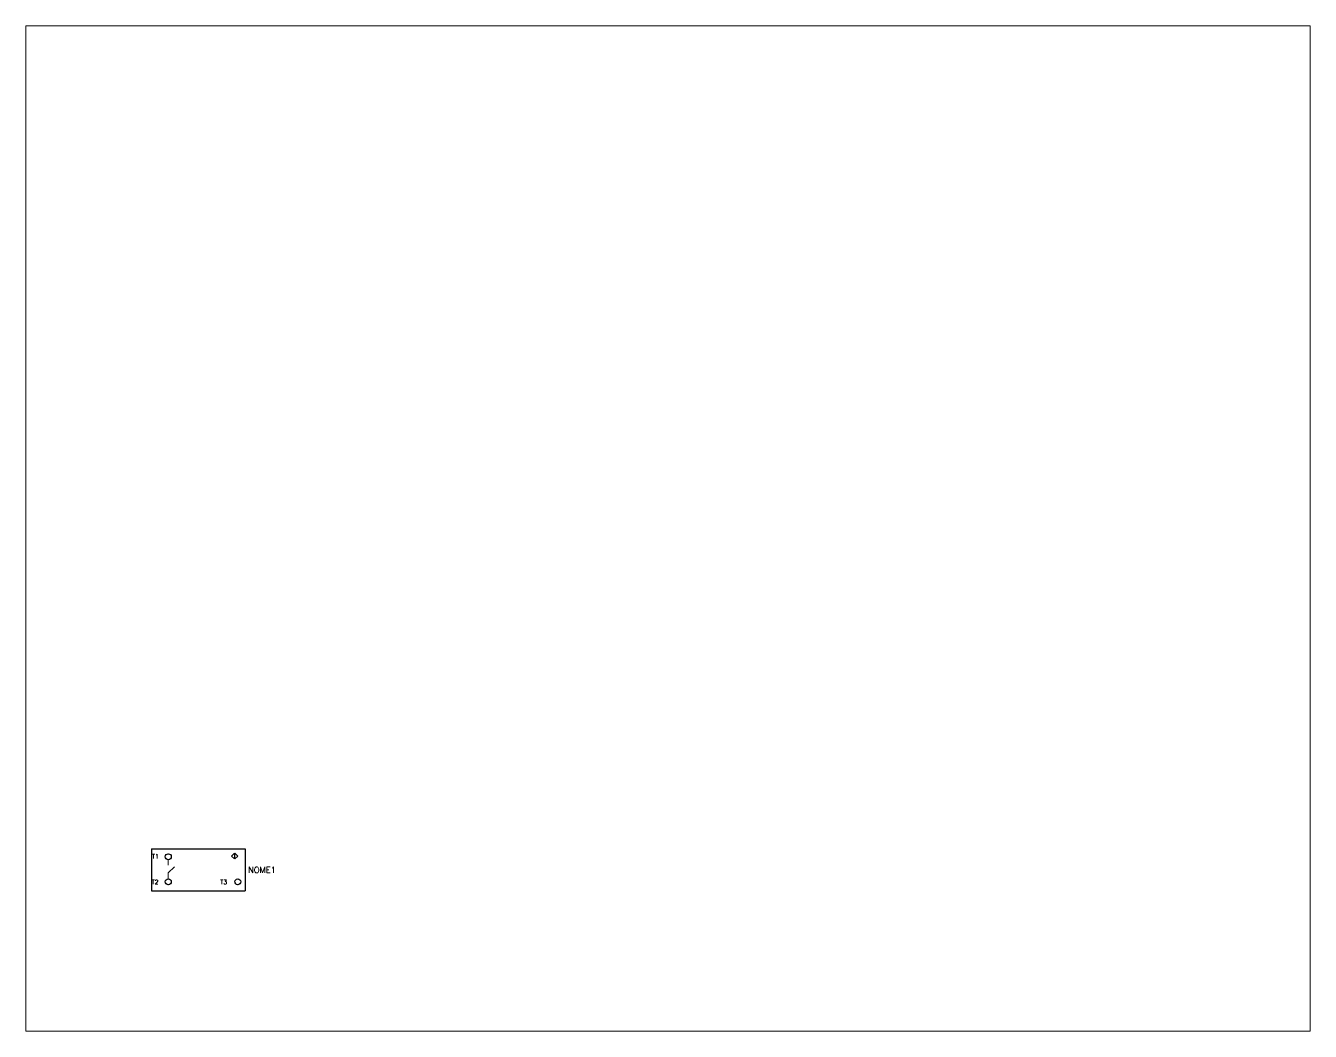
# Paper-space layout 'Layout1' of a CAD drawing. Extents: x 1.03 to 9.28, y 0.81 to 7.27.
# The model-space entities are those that its viewports show. They can reach past a viewport. Long polylines and large blocks are cut down to what shows.
import ezdxf

# ---------------------------------------------------------------- set-up
doc = ezdxf.new("R2010")
doc.units = 0
doc.header["$LTSCALE"] = 10
doc.header["$MEASUREMENT"] = 0
doc.layers.get('0').update_dxf_attribs({"linetype": 'CONTINUOUS'})
doc.styles.add('ROMANS', font='romans', dxfattribs={"height": 0.2})

msp = doc.modelspace()

# ---------------------------------------------------------------- linework, layer by layer
at = {"color": 7, "linetype": 'Continuous'}
for p, q in [((38.21, 41.93), (69.32, 41.93)), ((38.21, 41.93), (38.21, 27.94)), ((69.32, 41.93), (69.32, 27.94)), ((38.21, 27.94), (69.32, 27.94))]:
    msp.add_line(p, q, dxfattribs=at)
at = {"lineweight": 5}
for p, q in [((43.78, 40.26), (43.78, 40.33)), ((64.79, 39.49), (65.77, 40.44)), ((65.77, 38.55), (64.79, 39.49)), ((65.77, 40.44), (65.77, 38.55)), ((65.94, 40.44), (65.94, 38.55)), ((66.93, 39.49), (65.94, 40.44)), ((65.94, 38.55), (66.93, 39.49)), ((43.78, 38.26), (43.78, 36.47)), ((43.78, 33.9), (45.82, 35.87)), ((43.78, 31.93), (43.78, 33.9)), ((43.78, 29.86), (43.78, 29.93)), ((66.91, 29.86), (66.91, 29.93))]:
    msp.add_line(p, q, dxfattribs=at)
for centre in [(43.78, 39.26), (43.78, 30.93), (66.91, 30.93)]:
    msp.add_circle(centre, 1)

# ---------------------------------------------------------------- texts
at = {"color": 7, "style": 'ROMANS'}
for tag, p in [('T1', (38.38, 38.66)), ('T2', (38.23, 30.1)), ('T3', (61.05, 30.1))]:
    msp.add_attdef(tag, p, '', height=1.5, dxfattribs=at)
at = {"lineweight": 5, "style": 'ROMANS'}
msp.add_attdef('NOME1', (70.37, 33.88), '', height=2, dxfattribs=at)

psp = doc.layouts.get("Layout1")

# ---------------------------------------------------------------- viewports
at = {"layer": '0', "view_target_point": (-23.7891, -51.5)}
psp.add_viewport(center=(5.1562, 4.0382), size=(8.25, 6.461111), view_center_point=(233.7877, 200), view_height=334.634538, dxfattribs=at)

doc.saveas('drawing.dxf')
